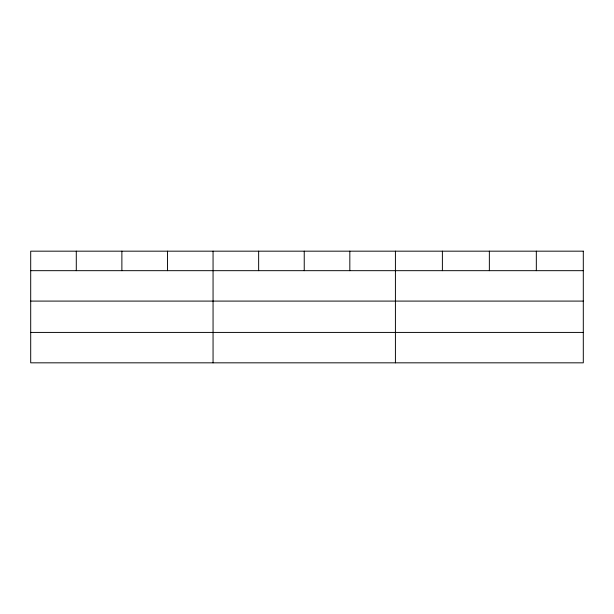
<?xml version="1.0" encoding="UTF-8"?>
<svg xmlns="http://www.w3.org/2000/svg" width="614" height="614" viewBox="0 0 614 614"><rect width="100%" height="100%" fill="white"/><g stroke="black" fill="none" stroke-linecap="round" stroke-linejoin="round"><path stroke-width="0.92" d="M30.7 270.674L583.3 270.674M30.7 301.09L583.3 301.09M30.7 332.42L583.3 332.42M536.329 251.172L536.329 270.674M489.358 251.172L489.358 270.674M442.387 251.172L442.387 270.674M395.416 251.172L395.416 362.828M349.827 251.172L349.827 270.674M304.237 251.172L304.237 270.674M258.647 251.172L258.647 270.674M213.058 251.172L213.058 362.828M167.468 251.172L167.468 270.674M121.879 251.172L121.879 270.674M76.29 251.172L76.29 270.674M583.3 251.172L30.7 251.172L30.7 362.828L583.3 362.828L583.3 251.172"/></g></svg>
